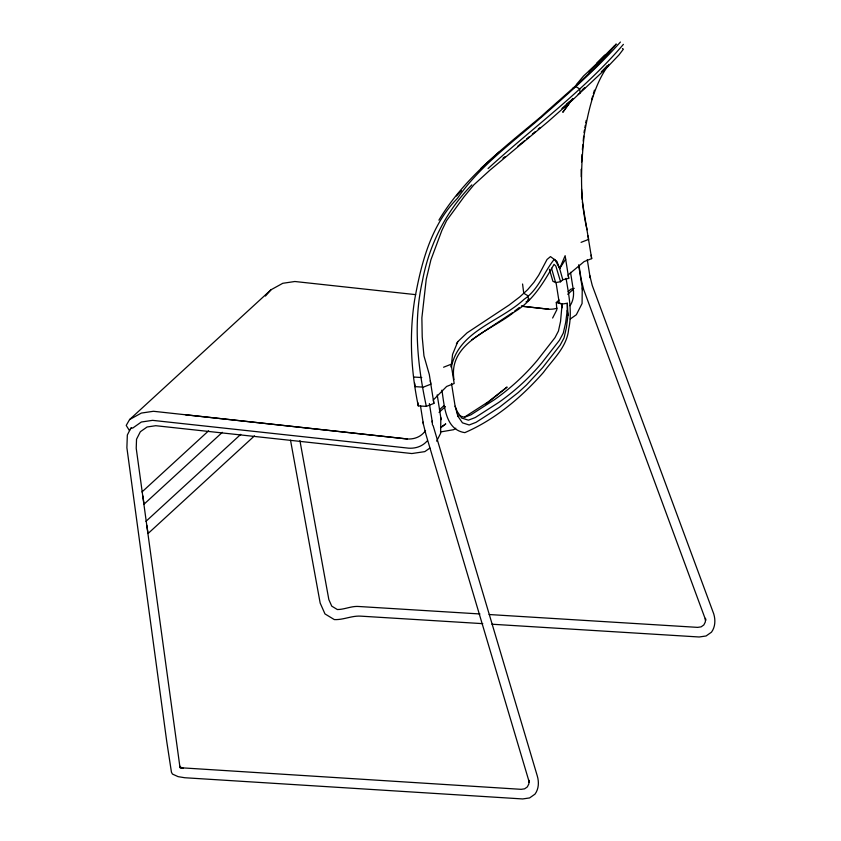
<?xml version="1.0" encoding="UTF-8"?>
<svg xmlns="http://www.w3.org/2000/svg" width="841" height="841" viewBox="0 0 841 841"><rect width="100%" height="100%" fill="white"/><g stroke="black" fill="none" stroke-linecap="round" stroke-linejoin="round"><path stroke-width="1.26" d="M451.501 383.433L455.118 406.203L457.168 411.459L461.688 418.03L468.395 420.174L475.281 417.525L498.639 402.503A616.19 369.178 40.8 0 0 541.877 362.818L559.433 340.3L563.281 333.099L565.678 322.597L567.233 310.455L567.318 303.244L562.103 304.064L556.3 302.529L556.826 309.803L552.621 318.035M558.634 302.676L562.103 304.064L560.548 321.409L558.445 331.039L555.007 337.64L537.462 360.158A616.19 369.178 40.8 0 1 494.214 399.843L470.855 414.865L464.453 417.294L459.459 415.717M440.821 417.651L440.652 433.283L436.637 441.147M582.245 287.874L582.077 303.506L576.348 314.734L570.272 319.002M581.583 161.945L582.035 154.555M582.371 149.635L582.845 144.747M583.202 141.078L583.665 136.189M451.144 367.044L452.563 354.408L457.788 341.677L467.091 332.836L509.204 304.999L519.875 296.831L527.643 289.693L533.93 282.313L538.703 275.196L547.039 259.47L550.477 256.61L555.27 260.153L559.664 268.584L562.787 279.727L560.569 281.767L555.617 282.544L552.894 281.293L549.404 269.288M567.318 303.244L568.001 315.259L566.435 327.412L564.048 337.914L560.19 345.104L542.645 367.622L526.466 384.989L518.287 392.495L499.396 407.307L476.038 422.329L469.162 424.989L462.455 422.834L457.925 416.263L455.118 406.203M584.022 132.521L584.453 130.103M584.884 127.685L585.325 125.267M585.757 122.839L586.188 120.421M591.622 99.637L592.674 96.095M593.389 93.729L594.44 90.176M451.365 367.086C458.639 330.839 499.964 321.819 524.069 299.343C538.587 289.577 543.885 272.158 554.23 259.354L556.931 261.435L559.664 268.584L565.667 259.144L565.141 255.675L559.664 268.584M130.902 428.006L127.338 434.997L126.886 447.717L166.749 741.552L171.448 772.217L172.447 774.067L178.092 776.642L184.736 777.736L522.692 798.95L529.599 797.93L534.992 794.135C538.85 788.89 539.092 782.014 537.283 775.938L433.083 425.493M608.958 64.368C594.061 84.699 588.563 109.908 584.285 134.255C580.9 165.982 579.47 198.529 587.102 229.772M456.4 343.885L457.788 341.677M605.078 69.34L607.223 66.061M569.136 103.517L562.797 112.284L572.795 98.502M438.918 220.142C464.2 177.924 503.559 148.016 540.679 116.952C565.72 94.013 596.427 69.582 615.98 44.058L616.642 44.237M415.685 294.644L294.876 281.504L282.786 283.291L271.012 289.777L129.588 419.564L126.213 425.42L129.304 430.371L131.595 427.659L132.573 428.174L141.341 422.014L152.568 420.353L408.684 448.179A31.632 25.272 47.5 0 0 427.144 440.968M265.451 296.064L271.012 289.777M471.843 184.873C446.087 211.27 429.194 244.626 422.466 280.778C413.047 322.502 417.451 365.068 426.334 406.382L433.882 403.417L433.357 399.948L446.634 386.461L454.182 383.496L451.133 364.258L443.585 367.223M576.327 84.636L583.612 75.932L602.314 58.765M461.415 190.707L456.474 195.964M613.373 47.432L614.929 45.687M588.542 71.853L614.277 45.961M607.444 65.587L601.294 71.863M596.742 63.201L604.763 55.138M141.971 491.964L208.61 430.813M561.935 108.478L572.3 99.227M581.93 90.397L584.821 87.737L582.876 89.377M222.329 432.337L144.095 504.127L142.77 495.801M145.956 521.346L240.757 434.355M254.476 435.869L148.079 533.52L146.755 525.183M527.538 300.258L529.094 298.828M439.454 409.767L443.995 405.593M556.3 302.529L559.034 300.027M568.159 291.659L570.892 289.146L574.235 288.368M439.065 412.405L445.425 406.571M567.749 294.308L573.226 289.293A29.004 23.159 47.5 0 1 570.04 305.725M481.168 168.116L499.386 151.843M488.074 168.547C533.12 127.412 583.864 90.723 623.391 44.363M566.613 104.284L569.41 101.887M524.553 140.72L517.678 146.355M526.508 139.059L529.452 136.578M532.385 134.097L535.318 131.606M538.261 129.125L540.216 127.475M502.95 158.266L504.894 156.699M485.951 404.027L507.112 387.039L488.222 401.851L464.863 416.873M512.59 312.652L484.479 331.28M514.534 311.159L519.381 307.449M455.78 428.206L453.667 429.698L440.421 431.959M429.867 448.074L424.81 451.628L411.859 453.541L155.732 425.704L147.101 426.986L140.352 431.727L136.536 439.212L136.221 448.295L179.932 767.097M471.738 339.817L483.438 331.943M620.416 42.05C596.942 68.426 570.314 91.827 543.812 115.112C513.862 141.477 480.358 165.162 457.42 198.339C430.645 225.504 421.173 263.601 414.624 299.932C409.083 335.202 410.997 371.007 418.261 405.877L426.334 406.382M572.679 88.431L575.812 86.591L579.586 88.862L580.237 92.973L578.156 94.203M526.077 301.887L528.684 300.353L527.959 295.78L523.754 293.257L522.566 284.016M129.588 419.564L141.362 413.068L153.451 411.281L407.244 438.97A29.004 23.159 47.5 0 0 425.525 430.55M581.078 242.355L588.626 239.391L588.09 235.922M591.139 255.149L591.675 258.618L584.127 261.583L568.18 274.912L568.716 278.382L562.787 279.727M413.688 377.031L421.772 377.535M479.948 613.962L359.296 606.529C351.727 605.72 344.821 609.536 337.346 609.536L331.743 606.14L328.852 599.622L299.922 440.621M489.136 614.529L697.652 627.375L701.11 626.86L703.801 624.968L705.336 621.972L705.462 618.335L705.767 620.343L583.749 289.767L581.163 279.307L578.923 265.073M482.787 623.654L360.821 616.148C351.748 615.538 343.422 620.027 334.319 619.586L324.983 613.93L320.169 603.06L290.513 440.169M491.964 624.222L699.176 636.994L706.083 635.975L711.475 632.18C715.334 626.923 715.586 620.059 713.767 613.983L592.264 285.498L589.877 275.88L590.182 277.887L587.281 259.543M521.283 306.198L548.658 309.183A29.004 23.159 47.5 0 0 557.078 308.174M185.462 414.76L407.244 438.97M521.557 306.145L548.658 309.183M182.234 768.159L179.974 767.707L521.168 789.331L524.626 788.826L527.318 786.924L528.842 783.938L528.978 780.301L529.283 782.298L425.966 434.566L423.38 424.106L420.479 405.793M183.37 768.38L180.268 766.992L179.711 765.993M622.445 48.568L623.391 49.167L618.965 54.959L606.256 68.258L572.532 100.037L548.237 121.493L489.946 170.155L473.935 184.747L463.801 197.099L446.592 220.626L441.872 230.455L430.897 259.848L426.24 279.296L421.877 317.856L422.214 336.947L423.959 355.88L429.32 374.571L433.882 403.417M551.507 268.205L555.617 282.544M560.569 281.767L555.869 266.113L554.051 264.347C543.696 282.366 532.826 301.11 514.135 312.095C491.48 330.492 448.053 342.76 453.972 379.585M591.675 258.618L582.382 201.956M578.64 265.094L582.55 289.872M570.524 272.316L573.53 291.291M565.667 259.144L568.716 278.382M566.046 278.318C568.863 295.128 572.395 312.326 568.632 329.294C567.013 346.881 553.21 358.991 543.402 372.437C521.599 397.225 495.286 419.449 464.831 432.631C445.089 429.762 444.416 405.478 441.893 390.14M567.233 310.455L568.001 315.259M556.027 282.492L559.233 302.739M457.168 411.459L457.925 416.263M437.215 394.881L441.126 419.659M429.383 403.585L432.4 422.687M430.308 380.721L430.844 384.19L423.296 387.154L415.212 386.65L414.676 383.181M423.076 422.098L423.38 424.106M417.725 402.408L418.261 405.877M581.552 189.299L582.214 199.422M562.103 304.064L562.314 307.732M581.142 169.335L581.268 176.81M432.106 421.078A31.632 25.272 47.5 0 1 432.463 424.81M445.646 424.001L440.537 427.691L445.646 424.001"/></g></svg>
